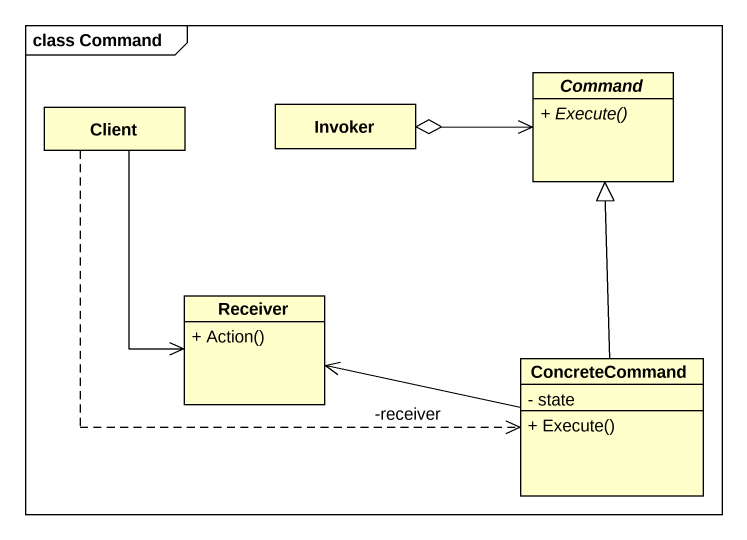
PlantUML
@startuml
mainframe class Command
hide circle
hide empty members
skinparam classAttributeIconSize 0
abstract class Command {
  {abstract} + Execute()
}
class Client
class Invoker
class Receiver {
  + Action()
}
class ConcreteCommand {
  - state
  + Execute()
}
Client --> Receiver
Client ..> ConcreteCommand
Invoker o-right-> Command
ConcreteCommand -up-|> Command
ConcreteCommand "-receiver" -left-> Receiver
@enduml
